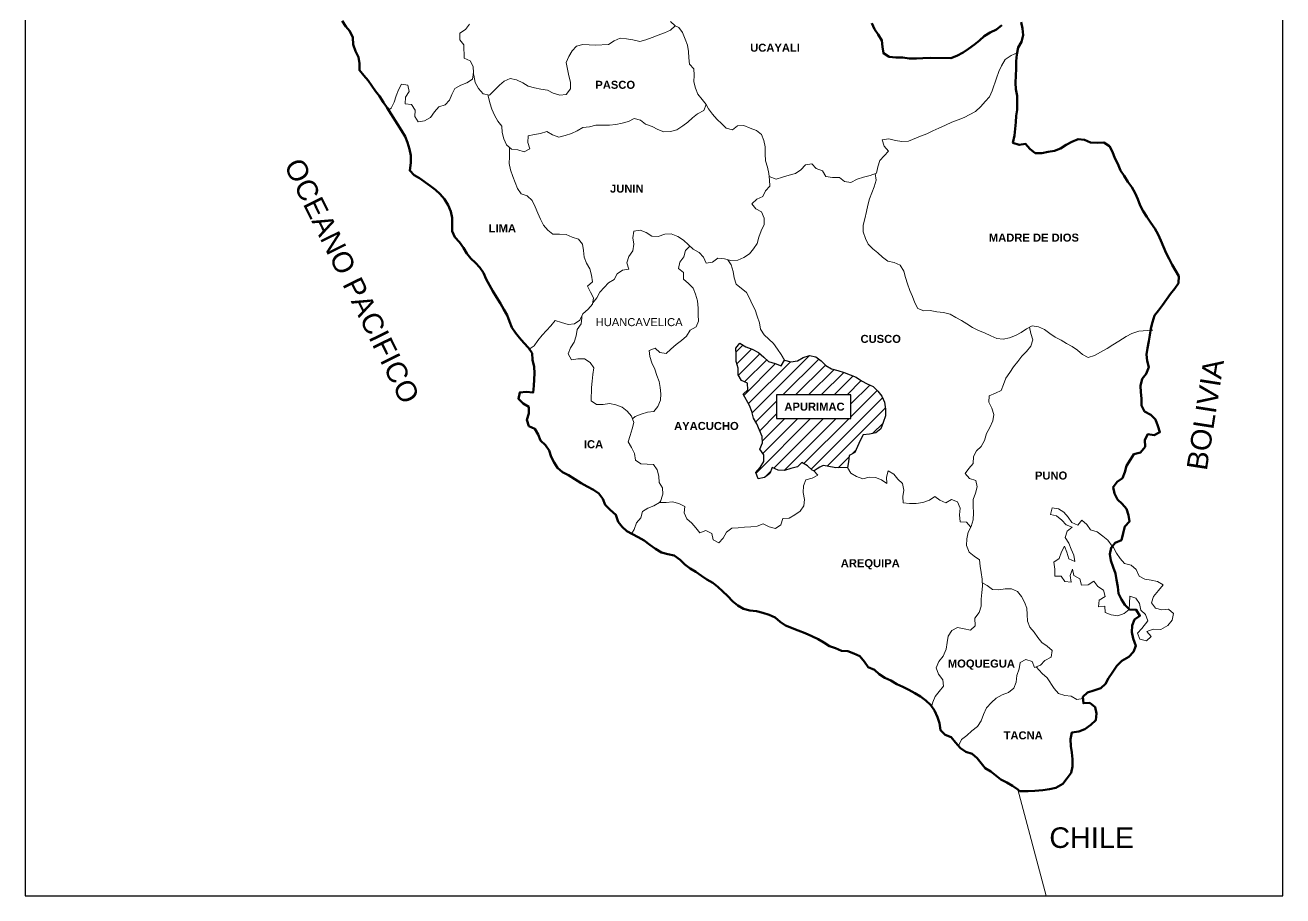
# Model space of a CAD drawing. Header units: millimetres. Extents: x 759886 to 760567, y 8424917 to 8425825.
# Drawn here: x 760424.33 to 760445.02, y 8425628.64 to 8425642.96 of the extents above; entities that cross this region are included whole.
import ezdxf

# ---------------------------------------------------------------- set-up
doc = ezdxf.new("R2010")
doc.units = ezdxf.units.MM
for name, color, linetype, lineweight in [('COORDENADAS', 251, 'Continuous', 13), ('Marco', 124, 'Continuous', 20), ('Red vías Vecinales', 106, 'Continuous', 40), ('Ríos', 4, 'Continuous', 5)]:
    doc.layers.add(name, color=color, linetype=linetype, lineweight=lineweight)
doc.layers.add('Texto vias Nacionales', color=160, linetype='Continuous')
doc.styles.get("Standard").update_dxf_attribs({"font": 'simplex.shx'})

msp = doc.modelspace()

# ---------------------------------------------------------------- hatches: boundary and pattern name
at = {"true_color": 0xe60000}
h = msp.add_hatch(dxfattribs=at)
h.set_pattern_fill('LINE', color=1, scale=0.047025, angle=45, style=0)
h.set_pattern_definition([(45, (55119.0241, 429636.58333), (-0.1055741360233, 0.1055741360233), [])])
h.paths.add_polyline_path([(760437.86071, 8425635.68399), (760437.66686, 8425635.67627), (760437.52431, 8425635.70512), (760437.45914, 8425635.71581), (760437.40751, 8425635.68752), (760437.36032, 8425635.66167), (760437.32735, 8425635.63997), (760437.30479, 8425635.63025), (760437.2781, 8425635.64027), (760437.20191, 8425635.71186), (760437.10921, 8425635.76714), (760437.03761, 8425635.69095), (760436.928, 8425635.66424), (760436.82383, 8425635.63202), (760436.71989, 8425635.63811), (760436.62165, 8425635.68247), (760436.58276, 8425635.5842), (760436.49481, 8425635.51905), (760436.39071, 8425635.49778), (760436.35302, 8425635.60198), (760436.42465, 8425635.68364), (760436.48543, 8425635.78179), (760436.48608, 8425635.89123), (760436.42096, 8425635.98465), (760436.45989, 8425636.0884), (760436.45503, 8425636.19241), (760436.36871, 8425636.40088), (760436.31454, 8425636.49423), (760436.28783, 8425636.60384), (760436.25011, 8425636.70257), (760436.14177, 8425636.88928), (760436.2188, 8425636.95996), (760436.21398, 8425637.06944), (760436.11574, 8425637.1138), (760436.06157, 8425637.20716), (760436.06222, 8425637.31661), (760436.03003, 8425637.42625), (760436.03072, 8425637.54117), (760436.02586, 8425637.64517), (760436.09202, 8425637.72687), (760436.19016, 8425637.66609), (760436.29391, 8425637.62716), (760436.39756, 8425637.57182), (760436.48469, 8425637.50016), (760436.56088, 8425637.42857), (760436.67013, 8425637.39508), (760436.76841, 8425637.35619), (760436.82368, 8425637.44889), (760436.92749, 8425637.42092), (760437.03704, 8425637.43668), (760437.13039, 8425637.49085), (760437.23456, 8425637.52307), (760437.33841, 8425637.50056), (760437.4256, 8425637.43985), (760437.50176, 8425637.36278), (760437.59994, 8425637.30747), (760437.70375, 8425637.27949), (760437.80753, 8425637.24604), (760438.00408, 8425637.16826), (760438.09128, 8425637.10754), (760438.18401, 8425637.05774), (760438.28226, 8425637.01337), (760438.35841, 8425636.93631), (760438.42359, 8425636.85383), (760438.46679, 8425636.75507), (760438.48799, 8425636.64002), (760438.48734, 8425636.53058), (760438.44839, 8425636.42136), (760438.40946, 8425636.31761), (760438.32699, 8425636.25243), (760438.22288, 8425636.23116), (760438.11884, 8425636.22083), (760438.06904, 8425636.12809), (760437.98031, 8425635.93161), (760437.88696, 8425635.87744), (760437.8754, 8425635.77353)])
h.paths.add_polyline_path([(760436.69365, 8425636.48866), (760437.91485, 8425636.48866), (760437.91485, 8425636.87688), (760436.69365, 8425636.87688)], flags=16)

# ---------------------------------------------------------------- linework, layer by layer
at = {"color": 1, "lineweight": 30, "true_color": 0xe60000}
msp.add_lwpolyline([(760437.86071, 8425635.68399), (760437.86071, 8425635.68399), (760437.66686, 8425635.67627), (760437.52431, 8425635.70512), (760437.45914, 8425635.71581), (760437.40751, 8425635.68752), (760437.36032, 8425635.66167), (760437.32735, 8425635.63997), (760437.30479, 8425635.63025), (760437.30479, 8425635.63025), (760437.2781, 8425635.64027), (760437.20191, 8425635.71186), (760437.10921, 8425635.76714), (760437.03761, 8425635.69095), (760436.928, 8425635.66424), (760436.82383, 8425635.63202), (760436.71989, 8425635.63811), (760436.62165, 8425635.68247), (760436.58276, 8425635.5842), (760436.49481, 8425635.51905), (760436.39071, 8425635.49778), (760436.35302, 8425635.60198), (760436.42465, 8425635.68364), (760436.48543, 8425635.78179), (760436.48608, 8425635.89123), (760436.42096, 8425635.98465), (760436.45989, 8425636.0884), (760436.45503, 8425636.19241), (760436.36871, 8425636.40088), (760436.31454, 8425636.49423), (760436.28783, 8425636.60384), (760436.25011, 8425636.70257), (760436.14177, 8425636.88928), (760436.2188, 8425636.95996), (760436.21398, 8425637.06944), (760436.11574, 8425637.1138), (760436.06157, 8425637.20716), (760436.06222, 8425637.31661), (760436.03003, 8425637.42625), (760436.03072, 8425637.54117), (760436.02586, 8425637.64517), (760436.09202, 8425637.72687), (760436.19016, 8425637.66609), (760436.29391, 8425637.62716), (760436.39756, 8425637.57182), (760436.48469, 8425637.50016), (760436.56088, 8425637.42857), (760436.67013, 8425637.39508), (760436.76841, 8425637.35619), (760436.82368, 8425637.44889), (760436.92749, 8425637.42092), (760437.03704, 8425637.43668), (760437.13039, 8425637.49085), (760437.23456, 8425637.52307), (760437.33841, 8425637.50056), (760437.4256, 8425637.43985), (760437.50176, 8425637.36278), (760437.59994, 8425637.30747), (760437.70375, 8425637.27949), (760437.80753, 8425637.24604), (760438.00408, 8425637.16826), (760438.09128, 8425637.10754), (760438.18401, 8425637.05774), (760438.28226, 8425637.01337), (760438.35841, 8425636.93631), (760438.42359, 8425636.85383), (760438.46679, 8425636.75507), (760438.48799, 8425636.64002), (760438.48734, 8425636.53058), (760438.44839, 8425636.42136), (760438.40946, 8425636.31761), (760438.32699, 8425636.25243), (760438.22288, 8425636.23116), (760438.11884, 8425636.22083), (760438.06904, 8425636.12809), (760437.98031, 8425635.93161), (760437.88696, 8425635.87744), (760437.8754, 8425635.77353)], close=True, dxfattribs=at)
at = {"layer": 'COORDENADAS', "color": 7}
for p, q in [((760435.0831, 8425642.9208), (760435.02306, 8425642.94852)), ((760431.95695, 8425641.77373), (760431.94312, 8425641.81274)), ((760435.57314, 8425641.5826), (760435.53526, 8425641.65396)), ((760437.30479, 8425635.63025), (760437.37064, 8425635.55763)), ((760437.86071, 8425635.68399), (760437.91807, 8425635.58721)), ((760434.78508, 8425635.12972), (760434.76853, 8425635.10792)), ((760434.32235, 8425634.61805), (760434.30458, 8425634.59465)), ((760439.26382, 8425631.8196), (760439.24299, 8425631.75242))]:
    msp.add_line(p, q, dxfattribs=at)
at = {"layer": 'COORDENADAS', "color": 7, "lineweight": 50}
for p, q in [((760440.70623, 8425630.36041), (760440.68928, 8425630.36065)), ((760440.74367, 8425630.3606), (760440.70623, 8425630.36041))]:
    msp.add_line(p, q, dxfattribs=at)
for points in [[(760429.54557, 8425643.03031), (760429.60521, 8425642.93692), (760429.67589, 8425642.85989), (760429.72453, 8425642.75562), (760429.72932, 8425642.64067), (760429.76697, 8425642.531), (760429.81564, 8425642.4322), (760429.83144, 8425642.32813), (760429.83079, 8425642.21869), (760429.90141, 8425642.13071), (760429.97206, 8425642.0482), (760430.03721, 8425641.96025), (760430.09688, 8425641.87234), (760430.16206, 8425641.78986), (760430.22711, 8425641.6855), (760430.28679, 8425641.59758), (760430.52536, 8425641.22404), (760430.58497, 8425641.12518), (760430.62269, 8425641.02645), (760430.65487, 8425640.91681), (760430.67615, 8425640.8127), (760430.67543, 8425640.69231), (760430.65827, 8425640.56654), (760430.72895, 8425640.48951), (760430.82169, 8425640.43971), (760430.99609, 8425640.31827), (760431.08325, 8425640.25209), (760431.15944, 8425640.18049), (760431.2301, 8425640.09798), (760431.28971, 8425639.99912), (760431.33287, 8425639.89489), (760431.35414, 8425639.79079), (760431.35899, 8425639.68678), (760431.35831, 8425639.57186), (760431.4015, 8425639.4731), (760431.47763, 8425639.39056), (760431.54274, 8425639.29714), (760431.59692, 8425639.20379), (760431.6621, 8425639.12131), (760431.73829, 8425639.04972), (760431.81444, 8425638.97265), (760431.87412, 8425638.88473), (760431.91728, 8425638.7805), (760432.02555, 8425638.58285), (760432.08516, 8425638.48399), (760432.15022, 8425638.37962), (760432.20435, 8425638.2808), (760432.264, 8425638.18741), (760432.30168, 8425638.08321), (760432.33941, 8425637.98448), (760432.39908, 8425637.89656), (760432.46426, 8425637.81409), (760432.53491, 8425637.73158), (760432.61104, 8425637.64904), (760432.67071, 8425637.56113), (760432.68101, 8425637.45161), (760432.70769, 8425637.33653), (760432.71254, 8425637.23253), (760432.70036, 8425637.02464), (760432.68877, 8425636.91526), (760432.57391, 8425636.92689), (760432.46987, 8425636.91656), (760432.44737, 8425636.81272), (760432.52352, 8425636.73565), (760432.61623, 8425636.68038), (760432.61558, 8425636.57093), (760432.5876, 8425636.46712), (760432.61982, 8425636.36295), (760432.71806, 8425636.31859), (760432.77223, 8425636.22523), (760432.80995, 8425636.1265), (760432.89158, 8425636.0494), (760432.95125, 8425635.96149), (760432.98347, 8425635.85732), (760433.03217, 8425635.764), (760433.09184, 8425635.67608), (760433.17351, 8425635.60445), (760433.27172, 8425635.55462), (760433.3753, 8425635.48833), (760433.47892, 8425635.42752), (760433.57709, 8425635.37221), (760433.68074, 8425635.31687), (760433.76794, 8425635.25615), (760433.83309, 8425635.16821), (760433.87628, 8425635.06944), (760433.95788, 8425634.98687), (760434.05042, 8425634.90423), (760434.08804, 8425634.78909), (760434.15322, 8425634.70661), (760434.22941, 8425634.63502), (760434.41489, 8425634.53541), (760434.51306, 8425634.4801), (760434.61114, 8425634.40838), (760434.70378, 8425634.34216), (760434.80196, 8425634.28685), (760434.90577, 8425634.25887), (760435.00961, 8425634.23636), (760435.10769, 8425634.16464), (760435.18385, 8425634.08757), (760435.27102, 8425634.02138), (760435.36372, 8425633.96611), (760435.45636, 8425633.89989), (760435.54903, 8425633.83914), (760435.64721, 8425633.78383), (760435.7289, 8425633.71767), (760435.81053, 8425633.64057), (760435.88672, 8425633.56898), (760435.97376, 8425633.4809), (760436.05546, 8425633.41475), (760436.14816, 8425633.35947), (760436.25197, 8425633.33149), (760436.36135, 8425633.3199), (760436.46516, 8425633.29192), (760436.57442, 8425633.25843), (760436.67266, 8425633.21407), (760436.75432, 8425633.14244), (760436.84152, 8425633.08173), (760437.04901, 8425633.00388), (760437.16367, 8425632.95942), (760437.27282, 8425632.90952), (760437.37651, 8425632.85965), (760437.46921, 8425632.80437), (760437.56188, 8425632.74362), (760437.66566, 8425632.71017), (760437.7639, 8425632.66581), (760437.86784, 8425632.65972), (760437.96612, 8425632.62083), (760438.06436, 8425632.57646), (760438.14045, 8425632.48845), (760438.20013, 8425632.40054), (760438.30384, 8425632.35614), (760438.38003, 8425632.28454), (760438.4727, 8425632.2238), (760438.57094, 8425632.17943), (760438.67456, 8425632.11862), (760438.7728, 8425632.07426), (760438.87101, 8425632.02442), (760438.96919, 8425631.96911), (760439.06189, 8425631.91384), (760439.14906, 8425631.84765), (760439.23069, 8425631.77055), (760439.29036, 8425631.68263), (760439.33897, 8425631.57289), (760439.37669, 8425631.47416), (760439.39242, 8425631.35915), (760439.46861, 8425631.28755), (760439.56688, 8425631.24866), (760439.6375, 8425631.16068), (760439.71904, 8425631.06717), (760439.80624, 8425631.00645), (760439.91002, 8425630.973), (760439.99168, 8425630.90137), (760440.05686, 8425630.8189), (760440.12751, 8425630.73639), (760440.22021, 8425630.68111), (760440.3836, 8425630.5488), (760440.48181, 8425630.49897), (760440.57452, 8425630.44369), (760440.66172, 8425630.38297), (760440.68928, 8425630.36065)], [(760438.26303, 8425642.98947), (760438.30623, 8425642.89071), (760438.3659, 8425642.80279), (760438.42554, 8425642.70941), (760438.43584, 8425642.5999), (760438.45164, 8425642.49582), (760438.54434, 8425642.44055), (760438.65372, 8425642.42895), (760438.76864, 8425642.42827), (760438.87252, 8425642.41124), (760438.99838, 8425642.41049), (760439.10239, 8425642.41534), (760439.23376, 8425642.42003), (760439.56209, 8425642.41808), (760439.66082, 8425642.45581), (760439.76512, 8425642.50991), (760439.85304, 8425642.56959), (760439.95196, 8425642.64014), (760440.03444, 8425642.70532), (760440.11147, 8425642.77601), (760440.21036, 8425642.84109), (760440.30916, 8425642.88975), (760440.39714, 8425642.96037)], [(760440.7203, 8425643.00771), (760440.74157, 8425642.9036), (760440.75186, 8425642.79409), (760440.72385, 8425642.68481), (760440.66858, 8425642.5921), (760440.646, 8425642.47732), (760440.63441, 8425642.36793), (760440.63366, 8425642.24207), (760440.62754, 8425642.13266), (760440.62682, 8425642.01227), (760440.63168, 8425641.90826), (760440.65292, 8425641.79868), (760440.65155, 8425641.56885), (760440.63452, 8425641.46497), (760440.62843, 8425641.36103), (760440.60524, 8425641.14226), (760440.58263, 8425641.022), (760440.68641, 8425640.98855), (760440.79048, 8425641.00435), (760440.86117, 8425640.92732), (760440.9483, 8425640.85566), (760441.05775, 8425640.85501), (760441.16185, 8425640.87628), (760441.26593, 8425640.89208), (760441.36465, 8425640.9298), (760441.45804, 8425640.98944), (760441.55136, 8425641.03814), (760441.6556, 8425641.0813), (760441.75954, 8425641.07521), (760441.85778, 8425641.03085), (760441.96719, 8425641.02472), (760442.07667, 8425641.02955), (760442.16935, 8425640.9688), (760442.21804, 8425640.87548), (760442.2612, 8425640.77124), (760442.3099, 8425640.67792), (760442.35303, 8425640.56821), (760442.41271, 8425640.4803), (760442.47232, 8425640.38144), (760442.53746, 8425640.29349), (760442.5916, 8425640.19467), (760442.6348, 8425640.0959), (760442.67796, 8425639.99167), (760442.72665, 8425639.89835), (760442.7863, 8425639.80496), (760442.85138, 8425639.70607), (760442.9165, 8425639.61265), (760442.97063, 8425639.51382), (760443.01383, 8425639.41506), (760443.05699, 8425639.31083), (760443.10562, 8425639.20656), (760443.15432, 8425639.11324), (760443.20298, 8425639.01444), (760443.31133, 8425638.82773), (760443.30517, 8425638.71285), (760443.24446, 8425638.62565), (760443.17279, 8425638.53851), (760443.04035, 8425638.35324), (760442.97964, 8425638.26604), (760442.91348, 8425638.18434), (760442.88, 8425638.07509), (760442.85202, 8425637.97128), (760442.83495, 8425637.86193), (760442.81792, 8425637.75805), (760442.79535, 8425637.64327), (760442.77831, 8425637.53939), (760442.78864, 8425637.43535), (760442.81538, 8425637.33121), (760442.77643, 8425637.22199), (760442.71027, 8425637.1403), (760442.68223, 8425637.02554), (760442.68708, 8425636.92154), (760442.69741, 8425636.8175), (760442.69673, 8425636.70258), (760442.74539, 8425636.60378), (760442.84904, 8425636.54844), (760442.9252, 8425636.47138), (760442.96836, 8425636.36714), (760443.00057, 8425636.26297), (760442.90725, 8425636.21428), (760442.80338, 8425636.23131), (760442.75357, 8425636.13857), (760442.75836, 8425636.02362), (760442.6812, 8425635.93105), (760442.57159, 8425635.90434), (760442.51631, 8425635.81163), (760442.45003, 8425635.70805), (760442.42205, 8425635.60424), (760442.38316, 8425635.50596), (760442.29524, 8425635.44629), (760442.22905, 8425635.35912), (760442.2558, 8425635.25498), (760442.30446, 8425635.15619), (760442.38065, 8425635.08459), (760442.45131, 8425635.00209), (760442.48352, 8425634.89792), (760442.49932, 8425634.79385), (760442.42222, 8425634.71222), (760442.39421, 8425634.60293), (760442.36616, 8425634.48818), (760442.26193, 8425634.44502), (760442.19577, 8425634.36332), (760442.17874, 8425634.25944), (760442.19454, 8425634.15537), (760442.2322, 8425634.0457), (760442.26988, 8425633.9415), (760442.28565, 8425633.83195), (760442.30686, 8425633.7169), (760442.31715, 8425633.60739), (760442.36582, 8425633.5086), (760442.42549, 8425633.42068), (760442.50168, 8425633.34909), (760442.6111, 8425633.34297), (760442.67071, 8425633.24411), (760442.58279, 8425633.18443), (760442.54387, 8425633.08069), (760442.53775, 8425632.97127), (760442.55902, 8425632.86717), (760442.60208, 8425632.74652), (760442.56319, 8425632.64824), (760442.49156, 8425632.56658), (760442.37625, 8425632.50159), (760442.29368, 8425632.42), (760442.21639, 8425632.30553), (760442.15567, 8425632.21833), (760442.10587, 8425632.1256), (760442.02883, 8425632.05491), (760441.91365, 8425632.01182), (760441.80948, 8425631.9796), (760441.73245, 8425631.90892), (760441.74278, 8425631.80488), (760441.84678, 8425631.80973), (760441.93392, 8425631.73807), (760441.95519, 8425631.63397), (760441.94359, 8425631.52459), (760441.86105, 8425631.44846), (760441.7676, 8425631.37787), (760441.66887, 8425631.34015), (760441.55386, 8425631.32442), (760441.53132, 8425631.2151), (760441.53611, 8425631.10015), (760441.55191, 8425630.99608), (760441.5622, 8425630.88657), (760441.56148, 8425630.76618), (760441.53898, 8425630.66233), (760441.47276, 8425630.56969), (760441.40106, 8425630.47709), (760441.28576, 8425630.4121), (760441.18165, 8425630.39083), (760441.07211, 8425630.37506), (760440.94071, 8425630.3649), (760440.83123, 8425630.36008), (760440.74367, 8425630.3606)]]:
    msp.add_lwpolyline(points, dxfattribs=at)
at = {"layer": 'COORDENADAS', "color": 7}
for points in [[(760431.6412, 8425642.97408), (760431.57501, 8425642.88692), (760431.48163, 8425642.82727), (760431.48098, 8425642.71783), (760431.54616, 8425642.63535), (760431.5558, 8425642.41639), (760431.65404, 8425642.37203), (760431.70274, 8425642.27871), (760431.7076, 8425642.1747), (760431.69056, 8425642.07082), (760431.59718, 8425642.01118), (760431.49845, 8425641.97346), (760431.39962, 8425641.91932), (760431.34978, 8425641.82111), (760431.31089, 8425641.72284), (760431.2393, 8425641.64665), (760431.13513, 8425641.61443), (760431.0635, 8425641.53277), (760431.00275, 8425641.4401), (760430.90392, 8425641.38596), (760430.79985, 8425641.37016), (760430.74018, 8425641.45808), (760430.74627, 8425641.56202), (760430.68662, 8425641.65541), (760430.58272, 8425641.66697), (760430.58884, 8425641.77638), (760430.64959, 8425641.86905), (760430.62831, 8425641.97316), (760430.52444, 8425641.99019), (760430.47463, 8425641.89746), (760430.43574, 8425641.79918), (760430.40226, 8425641.68993), (760430.35242, 8425641.59172), (760430.30936, 8425641.56224)], [(760434.94687, 8425643.02011), (760435.02306, 8425642.94852), (760434.94603, 8425642.87783), (760434.84727, 8425642.83464), (760434.74306, 8425642.79695), (760434.6443, 8425642.75376), (760434.54557, 8425642.71604), (760434.44144, 8425642.68929), (760434.32668, 8425642.71734), (760434.2228, 8425642.73437), (760434.11889, 8425642.74594), (760434.02013, 8425642.70274), (760433.92675, 8425642.6431), (760433.71323, 8425642.62795), (760433.71323, 8425642.62795), (760433.50535, 8425642.64013), (760433.40121, 8425642.61339), (760433.32961, 8425642.5372), (760433.27434, 8425642.44449), (760433.22997, 8425642.34625), (760433.25669, 8425642.23664), (760433.27792, 8425642.12707), (760433.30467, 8425642.02293), (760433.30402, 8425641.91348), (760433.23233, 8425641.82088), (760433.12825, 8425641.80508), (760433.019, 8425641.83856), (760432.92627, 8425641.88836), (760432.81692, 8425641.90543), (760432.71307, 8425641.92794), (760432.60926, 8425641.95592), (760432.51656, 8425642.01119), (760432.41288, 8425642.06106), (760432.30903, 8425642.08357), (760432.21027, 8425642.04037), (760432.13323, 8425641.96969), (760432.05066, 8425641.88809), (760431.97356, 8425641.80646), (760431.86425, 8425641.829), (760431.78815, 8425641.91701), (760431.73402, 8425642.01584), (760431.71284, 8425642.13636), (760431.70206, 8425642.16379)], [(760435.0831, 8425642.9208), (760435.14828, 8425642.83833), (760435.1914, 8425642.72862), (760435.22912, 8425642.62989), (760435.24492, 8425642.52582), (760435.24978, 8425642.42181), (760435.26011, 8425642.31777), (760435.33079, 8425642.24074), (760435.33565, 8425642.13673), (760435.335, 8425642.02728), (760435.36174, 8425641.92315), (760435.39946, 8425641.82442), (760435.47008, 8425641.73644), (760435.53526, 8425641.65396), (760435.49637, 8425641.55569), (760435.39207, 8425641.50158), (760435.3096, 8425641.4364), (760435.23256, 8425641.36572), (760435.15009, 8425641.30054), (760435.05119, 8425641.23546), (760434.94706, 8425641.20871), (760434.83758, 8425641.20389), (760434.7393, 8425641.24278), (760434.64657, 8425641.29259), (760434.53735, 8425641.33154), (760434.45565, 8425641.3977), (760434.35184, 8425641.42568), (760434.25852, 8425641.37698), (760434.15435, 8425641.34476), (760434.05025, 8425641.32349), (760433.94621, 8425641.31316), (760433.72184, 8425641.3145), (760433.61771, 8425641.28775), (760433.50819, 8425641.27746), (760433.41484, 8425641.22329), (760433.32152, 8425641.17459), (760433.21735, 8425641.14237), (760433.11321, 8425641.11563), (760433.00947, 8425641.15455), (760432.91676, 8425641.20983), (760432.81259, 8425641.17761), (760432.70852, 8425641.16181), (760432.60442, 8425641.14054), (760432.60377, 8425641.0311), (760432.63598, 8425640.92693), (760432.54263, 8425640.87276), (760432.43885, 8425640.90621), (760432.33494, 8425640.91777), (760432.25328, 8425640.9894), (760432.20461, 8425641.08819), (760432.17787, 8425641.19233), (760432.17301, 8425641.29633), (760432.10783, 8425641.37881), (760432.0537, 8425641.47764), (760432.0105, 8425641.5764), (760431.97829, 8425641.68057), (760431.95695, 8425641.77373)], [(760436.57309, 8425640.47228), (760436.68814, 8425640.42675), (760436.79231, 8425640.45896), (760436.90195, 8425640.49115), (760437.00609, 8425640.51789), (760437.094, 8425640.57756), (760437.1711, 8425640.65919), (760437.27521, 8425640.68047), (760437.34589, 8425640.60343), (760437.44964, 8425640.56451), (760437.50381, 8425640.47115), (760437.61316, 8425640.45409), (760437.72808, 8425640.4534), (760437.80977, 8425640.38725), (760437.91365, 8425640.37021), (760438.01795, 8425640.42432), (760438.12212, 8425640.45653), (760438.23176, 8425640.48872), (760438.33596, 8425640.52641), (760438.35847, 8425640.63025), (760438.39192, 8425640.73403), (760438.53511, 8425640.88641), (760438.46446, 8425640.96892), (760438.43224, 8425641.07309), (760438.54178, 8425641.08885), (760438.65107, 8425641.06084), (760438.75494, 8425641.04381), (760438.86442, 8425641.04863), (760439.06195, 8425641.13502), (760439.16615, 8425641.1727), (760439.26494, 8425641.22137), (760439.3637, 8425641.26456), (760439.47344, 8425641.31316), (760439.57771, 8425641.3618), (760439.68191, 8425641.39949), (760439.78067, 8425641.44268), (760439.96732, 8425641.54008), (760440.05536, 8425641.62164), (760440.12699, 8425641.7033), (760440.19859, 8425641.77949), (760440.24295, 8425641.87773), (760440.30985, 8425642.08529), (760440.34881, 8425642.19451), (760440.39317, 8425642.29275), (760440.45399, 8425642.39637), (760440.55288, 8425642.46145), (760440.65077, 8425642.50156)], [(760435.57314, 8425641.5826), (760435.63829, 8425641.49465), (760435.70894, 8425641.41214), (760435.79057, 8425641.33504), (760435.86676, 8425641.26345), (760435.97058, 8425641.23547), (760436.05305, 8425641.30065), (760436.15709, 8425641.31097), (760436.2608, 8425641.26658), (760436.36455, 8425641.22765), (760436.44624, 8425641.1615), (760436.48397, 8425641.06277), (760436.50524, 8425640.95867), (760436.50455, 8425640.84375), (760436.50934, 8425640.7288), (760436.54703, 8425640.62459), (760436.5683, 8425640.52049), (760436.57863, 8425640.41645), (760436.58349, 8425640.31244), (760436.51189, 8425640.23625), (760436.46753, 8425640.13801), (760436.36876, 8425640.09482), (760436.28622, 8425640.0187), (760436.35141, 8425639.93622), (760436.44414, 8425639.88642), (760436.4873, 8425639.78218), (760436.49216, 8425639.67818), (760436.44229, 8425639.57449), (760436.40337, 8425639.47075), (760436.37539, 8425639.36694), (760436.31467, 8425639.27974), (760436.24851, 8425639.19804), (760436.15513, 8425639.1384), (760436.05637, 8425639.09521), (760435.94141, 8425639.09042), (760435.83757, 8425639.11292), (760435.72819, 8425639.12452), (760435.64024, 8425639.05937), (760435.53617, 8425639.04357), (760435.49298, 8425639.14233), (760435.42229, 8425639.21937), (760435.32412, 8425639.27468), (760435.24245, 8425639.3463), (760435.16082, 8425639.4234), (760435.06815, 8425639.48415), (760434.95897, 8425639.52858), (760434.85493, 8425639.51825), (760434.74525, 8425639.4806), (760434.64131, 8425639.48669), (760434.54864, 8425639.54744), (760434.45037, 8425639.58633), (760434.34629, 8425639.57053), (760434.32923, 8425639.46118), (760434.34503, 8425639.35711), (760434.32796, 8425639.24776), (760434.26174, 8425639.15512), (760434.22829, 8425639.05134), (760434.2605, 8425638.94717), (760434.15643, 8425638.93137), (760434.07396, 8425638.86619), (760434.02415, 8425638.77346), (760433.9308, 8425638.71929), (760433.78761, 8425638.56691), (760433.7378, 8425638.47417), (760433.67165, 8425638.39247), (760433.66908, 8425638.38908)], [(760432.30228, 8425640.94642), (760432.30136, 8425640.7921), (760432.29524, 8425640.68269), (760432.31651, 8425640.57858), (760432.35416, 8425640.46891), (760432.42961, 8425640.27145), (760432.48928, 8425640.18354), (760432.59306, 8425640.15008), (760432.67469, 8425640.07298), (760432.72332, 8425639.96872), (760432.76648, 8425639.86448), (760432.80968, 8425639.76572), (760432.85834, 8425639.66693), (760432.929, 8425639.58442), (760433.01069, 8425639.51827), (760433.12017, 8425639.52309), (760433.22958, 8425639.51696), (760433.3333, 8425639.47257), (760433.43708, 8425639.43912), (760433.50226, 8425639.35664), (760433.51806, 8425639.25257), (760433.52835, 8425639.14306), (760433.56607, 8425639.04433), (760433.62024, 8425638.95098), (760433.64699, 8425638.84684), (760433.66275, 8425638.7373), (760433.58572, 8425638.66661), (760433.63438, 8425638.56782), (760433.68308, 8425638.47449), (760433.66605, 8425638.37062), (760433.59442, 8425638.28896), (760433.50641, 8425638.21286), (760433.45651, 8425638.10371), (760433.36859, 8425638.04403), (760433.26455, 8425638.03371), (760433.1553, 8425638.06719), (760433.05152, 8425638.10064), (760432.97986, 8425638.01351), (760432.83667, 8425637.86113), (760432.76501, 8425637.77399), (760432.70426, 8425637.68132), (760432.62589, 8425637.62715)], [(760438.31439, 8425640.51861), (760438.3298, 8425640.41152), (760438.30179, 8425640.30224), (760438.26287, 8425640.19849), (760438.22398, 8425640.10022), (760438.196, 8425639.9964), (760438.17349, 8425639.89256), (760438.14541, 8425639.77233), (760438.11744, 8425639.66852), (760438.11679, 8425639.55907), (760438.15444, 8425639.4494), (760438.20314, 8425639.35608), (760438.2793, 8425639.27901), (760438.36099, 8425639.21286), (760438.43718, 8425639.14126), (760438.52435, 8425639.07507), (760438.62819, 8425639.05257), (760438.72647, 8425639.01367), (760438.78608, 8425638.91481), (760438.81282, 8425638.81068), (760438.84504, 8425638.70651), (760438.88817, 8425638.5968), (760438.93136, 8425638.49804), (760438.96905, 8425638.39384), (760439.01775, 8425638.30052), (760439.11602, 8425638.26163), (760439.22003, 8425638.26648), (760439.32934, 8425638.24394), (760439.43872, 8425638.23235), (760439.54801, 8425638.20433), (760439.64071, 8425638.14906), (760439.73345, 8425638.09926), (760439.82615, 8425638.04398), (760439.91883, 8425637.98323), (760440.01707, 8425637.93887), (760440.11534, 8425637.89998), (760440.21902, 8425637.85011), (760440.31726, 8425637.80574), (760440.42117, 8425637.79418), (760440.52528, 8425637.81545), (760440.62401, 8425637.85317), (760440.71733, 8425637.90187), (760440.80524, 8425637.96155), (760440.8986, 8425638.01572), (760441.00247, 8425637.99868), (760441.10072, 8425637.95432), (760441.18788, 8425637.88813), (760441.27508, 8425637.82742), (760441.37329, 8425637.77758), (760441.466, 8425637.7223), (760441.55873, 8425637.6725), (760441.64593, 8425637.61179), (760441.72759, 8425637.54016), (760441.82033, 8425637.49035), (760441.9245, 8425637.52257), (760442.02336, 8425637.58218), (760442.13316, 8425637.64173), (760442.22655, 8425637.70137), (760442.32541, 8425637.76098), (760442.44626, 8425637.83688), (760442.53958, 8425637.88557), (760442.65472, 8425637.9232), (760442.8628, 8425637.94385), (760442.88469, 8425637.94372)], [(760435.26972, 8425639.32972), (760435.19812, 8425639.25354), (760435.17014, 8425639.14972), (760435.10396, 8425639.06256), (760435.08145, 8425638.95871), (760435.16314, 8425638.89256), (760435.16249, 8425638.78311), (760435.24415, 8425638.71148), (760435.32031, 8425638.63442), (760435.35803, 8425638.53569), (760435.39022, 8425638.42604), (760435.40592, 8425638.30556), (760435.40527, 8425638.19611), (760435.41012, 8425638.0921), (760435.37123, 8425637.99383), (760435.27241, 8425637.93969), (760435.21162, 8425637.84155), (760435.12912, 8425637.77089), (760435.04117, 8425637.70575), (760434.95316, 8425637.62965), (760434.87612, 8425637.55897), (760434.77225, 8425637.576), (760434.69606, 8425637.6476), (760434.59733, 8425637.60988), (760434.60765, 8425637.50584), (760434.63987, 8425637.40167), (760434.68854, 8425637.30288), (760434.72622, 8425637.19867), (760434.76395, 8425637.09995), (760434.77974, 8425636.99587), (760434.79007, 8425636.89183), (760434.78398, 8425636.78789), (760434.73959, 8425636.68418), (760434.67343, 8425636.60248), (760434.56939, 8425636.59216), (760434.46522, 8425636.55994), (760434.36649, 8425636.52222), (760434.32205, 8425636.48458)], [(760435.89402, 8425639.10069), (760435.94643, 8425639.01377), (760435.97862, 8425638.90413), (760435.99442, 8425638.80006), (760436.02663, 8425638.69589), (760436.20097, 8425638.56351), (760436.24966, 8425638.47019), (760436.29286, 8425638.37143), (760436.34155, 8425638.27811), (760436.37377, 8425638.17394), (760436.41143, 8425638.06427), (760436.42723, 8425637.96019), (760436.48687, 8425637.86681), (760436.56853, 8425637.79518), (760436.64472, 8425637.72358), (760436.70984, 8425637.63016), (760436.76951, 8425637.54225), (760436.82368, 8425637.44889)], [(760434.77765, 8425635.10787), (760434.82407, 8425635.24441), (760434.81921, 8425635.34841), (760434.75954, 8425635.43633), (760434.75468, 8425635.54033), (760434.72794, 8425635.64447), (760434.66826, 8425635.73239), (760434.46038, 8425635.74457), (760434.37318, 8425635.80528), (760434.35741, 8425635.91483), (760434.30875, 8425636.01362), (760434.25458, 8425636.10697), (760434.28255, 8425636.21079), (760434.31604, 8425636.32004), (760434.34402, 8425636.42385), (760434.30633, 8425636.52805), (760434.23568, 8425636.61056), (760434.15398, 8425636.67671), (760434.05024, 8425636.71564), (760433.94636, 8425636.73267), (760433.84229, 8425636.71687), (760433.73284, 8425636.71752), (760433.64564, 8425636.77824), (760433.64694, 8425636.99713), (760433.6585, 8425637.10104), (760433.6701, 8425637.21042), (760433.68717, 8425637.31977), (760433.62749, 8425637.40768), (760433.53482, 8425637.46843), (760433.42537, 8425637.46908), (760433.3213, 8425637.45328), (760433.26716, 8425637.55211), (760433.30606, 8425637.65038), (760433.36133, 8425637.74309), (760433.39478, 8425637.84687), (760433.41182, 8425637.95074), (760433.47804, 8425638.04338), (760433.4896, 8425638.14729), (760433.48977, 8425638.17648)], [(760439.26382, 8425631.8196), (760439.30271, 8425631.91788), (760439.36886, 8425631.99957), (760439.44052, 8425632.08671), (760439.4302, 8425632.19075), (760439.35961, 8425632.2842), (760439.32192, 8425632.3884), (760439.36084, 8425632.49215), (760439.4325, 8425632.57928), (760439.48244, 8425632.69391), (760439.4995, 8425632.80326), (760439.51654, 8425632.90713), (760439.57729, 8425632.9998), (760439.67061, 8425633.0485), (760439.77993, 8425633.02596), (760439.8838, 8425633.00893), (760439.96084, 8425633.07961), (760439.95611, 8425633.20551), (760440.02781, 8425633.29812), (760440.06126, 8425633.40189), (760440.06194, 8425633.51681), (760440.06806, 8425633.62623), (760440.07962, 8425633.73014), (760440.07483, 8425633.84509), (760440.05907, 8425633.95463), (760440.04327, 8425634.0587), (760440.03294, 8425634.16274), (760439.94574, 8425634.22346), (760439.86405, 8425634.28961), (760439.82092, 8425634.39932), (760439.82157, 8425634.50877), (760439.84411, 8425634.61808), (760439.89391, 8425634.71082), (760439.9274, 8425634.82007), (760439.93355, 8425634.93496), (760439.92873, 8425635.04443), (760439.92938, 8425635.15388), (760439.9683, 8425635.25763), (760439.99632, 8425635.36691), (760439.96957, 8425635.47105), (760439.86576, 8425635.49903), (760439.79511, 8425635.58153), (760439.85582, 8425635.66873), (760439.92745, 8425635.7504), (760439.93361, 8425635.86528), (760439.98341, 8425635.95802), (760440.06044, 8425636.0287), (760440.11575, 8425636.12688), (760440.14927, 8425636.2416), (760440.20458, 8425636.33978), (760440.24901, 8425636.44897), (760440.26604, 8425636.55284), (760440.23382, 8425636.65701), (760440.18516, 8425636.75581), (760440.19125, 8425636.85975), (760440.29548, 8425636.90291), (760440.3888, 8425636.95161), (760440.4277, 8425637.04988), (760440.46662, 8425637.15363), (760440.53284, 8425637.24627), (760440.59359, 8425637.33894), (760440.66525, 8425637.42607), (760440.72596, 8425637.51327), (760440.80303, 8425637.58943), (760440.87469, 8425637.67656), (760440.90814, 8425637.78034), (760440.87593, 8425637.88451), (760440.85436, 8425637.99005)], [(760437.52431, 8425635.70512), (760437.45914, 8425635.71581), (760437.36032, 8425635.66167)], [(760437.37064, 8425635.55763), (760437.27732, 8425635.50893), (760437.17318, 8425635.48219), (760437.13426, 8425635.37844), (760437.13361, 8425635.26899), (760437.15482, 8425635.15395), (760437.14325, 8425635.05004), (760437.08254, 8425634.96284), (760436.99462, 8425634.90316), (760436.90127, 8425634.84899), (760436.79726, 8425634.84414), (760436.76381, 8425634.74036), (760436.6759, 8425634.68068), (760436.57209, 8425634.70866), (760436.47388, 8425634.7585), (760436.37511, 8425634.7153), (760436.27108, 8425634.70498), (760436.16707, 8425634.70012), (760436.06303, 8425634.6898), (760435.95902, 8425634.68494), (760435.87108, 8425634.61979), (760435.81577, 8425634.52162), (760435.74417, 8425634.44543), (760435.65144, 8425634.49523), (760435.63016, 8425634.59933), (760435.53192, 8425634.6437), (760435.43319, 8425634.60598), (760435.36801, 8425634.68845), (760435.29733, 8425634.76549), (760435.21567, 8425634.83711), (760435.17247, 8425634.93588), (760435.18404, 8425635.03979), (760435.08583, 8425635.08962), (760434.98201, 8425635.1176), (760434.87798, 8425635.10727), (760434.76853, 8425635.10792), (760434.67517, 8425635.05375), (760434.57645, 8425635.01603), (760434.48853, 8425634.95636), (760434.46055, 8425634.85255), (760434.38892, 8425634.77088), (760434.34997, 8425634.66166), (760434.32235, 8425634.61805)], [(760439.88818, 8425634.70014), (760439.81772, 8425634.78241), (760439.71378, 8425634.7885), (760439.70352, 8425634.90349), (760439.71511, 8425635.01287), (760439.67195, 8425635.1171), (760439.57368, 8425635.15599), (760439.48032, 8425635.10182), (760439.38208, 8425635.14619), (760439.29488, 8425635.2069), (760439.20697, 8425635.14723), (760439.09726, 8425635.1041), (760438.98772, 8425635.08833), (760438.87827, 8425635.08898), (760438.77436, 8425635.10054), (760438.76951, 8425635.20455), (760438.78654, 8425635.30843), (760438.7653, 8425635.418), (760438.68911, 8425635.4896), (760438.62393, 8425635.57207), (760438.53123, 8425635.62735), (760438.50325, 8425635.52354), (760438.5081, 8425635.41953), (760438.42091, 8425635.48025), (760438.32263, 8425635.51914), (760438.21869, 8425635.52523), (760438.11455, 8425635.49849), (760438.01077, 8425635.53194), (760437.91807, 8425635.58721)], [(760442.21712, 8425634.38968), (760442.1418, 8425634.48951), (760442.0601, 8425634.55566), (760441.96747, 8425634.62188), (760441.85821, 8425634.65537), (760441.79854, 8425634.74328), (760441.71688, 8425634.81491), (760441.65072, 8425634.73322), (760441.55248, 8425634.77758), (760441.4928, 8425634.8655), (760441.42215, 8425634.948), (760441.32945, 8425635.00328), (760441.22557, 8425635.02031), (760441.19756, 8425634.91103), (760441.3014, 8425634.88852), (760441.38854, 8425634.81686), (760441.45922, 8425634.73983), (760441.5575, 8425634.70094), (760441.47502, 8425634.63576), (760441.44157, 8425634.53198), (760441.50121, 8425634.43859), (760441.53893, 8425634.33986), (760441.58213, 8425634.2411), (760441.59793, 8425634.13703), (760441.49969, 8425634.18139), (760441.4675, 8425634.29103), (760441.42978, 8425634.38976), (760441.37998, 8425634.29702), (760441.34102, 8425634.18781), (760441.25307, 8425634.12266), (760441.26881, 8425634.00764), (760441.2736, 8425633.89269), (760441.3776, 8425633.89755), (760441.43728, 8425633.80963), (760441.54119, 8425633.79807), (760441.52542, 8425633.90761), (760441.56435, 8425634.01136), (760441.58562, 8425633.90725), (760441.68379, 8425633.85195), (760441.71054, 8425633.74781), (760441.82002, 8425633.75263), (760441.9134, 8425633.81227), (760441.97855, 8425633.72433), (760442.07122, 8425633.66358), (760442.09797, 8425633.55944), (760441.99911, 8425633.49983), (760441.98751, 8425633.39045), (760442.09155, 8425633.40078), (760442.10188, 8425633.29674), (760442.20015, 8425633.25785), (760442.3095, 8425633.24078), (760442.4137, 8425633.27847), (760442.49621, 8425633.34912), (760442.5023, 8425633.45306), (760442.50298, 8425633.56798), (760442.60676, 8425633.53453), (760442.66644, 8425633.44662), (760442.68768, 8425633.33704), (760442.76387, 8425633.26544), (760442.80156, 8425633.16124), (760442.70231, 8425633.03596), (760442.63071, 8425632.95977), (760442.66843, 8425632.86104), (760442.77772, 8425632.83303), (760442.85475, 8425632.90372), (760442.7841, 8425632.98623), (760442.8883, 8425633.02391), (760443.01413, 8425633.01769), (760443.12944, 8425633.08268), (760443.2011, 8425633.16981), (760443.22364, 8425633.27913), (760443.14198, 8425633.35076), (760443.03247, 8425633.34046), (760442.92865, 8425633.36844), (760442.86351, 8425633.45639), (760442.89696, 8425633.56017), (760442.97963, 8425633.65818), (760443.05132, 8425633.75079), (760442.95862, 8425633.80607), (760442.85477, 8425633.82857), (760442.7509, 8425633.84561), (760442.65816, 8425633.89541), (760442.60956, 8425634.00515), (760442.5279, 8425634.07678), (760442.41861, 8425634.10479), (760442.34796, 8425634.1873), (760442.28828, 8425634.27521), (760442.23411, 8425634.36857), (760442.21712, 8425634.38968)], [(760439.68811, 8425631.10264), (760439.7363, 8425631.20935), (760439.82425, 8425631.2745), (760439.90679, 8425631.35062), (760440.00024, 8425631.42121), (760440.06099, 8425631.51388), (760440.09991, 8425631.61763), (760440.14981, 8425631.72678), (760440.22698, 8425631.81935), (760440.30401, 8425631.89004), (760440.40284, 8425631.94418), (760440.50704, 8425631.98187), (760440.59502, 8425632.05249), (760440.63391, 8425632.15076), (760440.64551, 8425632.26014), (760440.68446, 8425632.36936), (760440.7015, 8425632.47324), (760440.79482, 8425632.52193), (760440.89863, 8425632.49396), (760440.93635, 8425632.39523), (760441.03508, 8425632.43295), (760441.10668, 8425632.50914), (760441.21097, 8425632.56324), (760441.22804, 8425632.67259), (760441.14638, 8425632.74422), (760441.05918, 8425632.80493), (760440.994, 8425632.88741), (760440.92885, 8425632.97536), (760440.8582, 8425633.05786), (760440.82048, 8425633.15659), (760440.81566, 8425633.26607), (760440.8108, 8425633.37008), (760440.77308, 8425633.46881), (760440.72438, 8425633.56213), (760440.6592, 8425633.6446), (760440.56096, 8425633.68897), (760440.45695, 8425633.68411), (760440.35288, 8425633.66831), (760440.24347, 8425633.67444), (760440.1563, 8425633.74063), (760440.06904, 8425633.7904)], [(760441.73521, 8425631.88113), (760441.63369, 8425631.86572), (760441.54098, 8425631.921), (760441.43707, 8425631.93256), (760441.33329, 8425631.96601), (760441.26264, 8425632.04852), (760441.14329, 8425632.22435), (760441.06163, 8425632.29598), (760440.96263, 8425632.40527)], [(760440.66172, 8425630.38297), (760441.12944, 8425628.63621)]]:
    msp.add_lwpolyline(points, dxfattribs=at)
at = {"layer": 'Red vías Vecinales', "color": 7, "lineweight": 30}
msp.add_lwpolyline([(760424.33169, 8425628.63621), (760445.02269, 8425628.63621), (760445.02269, 8425658.73221), (760424.33169, 8425658.73221)], close=True, dxfattribs=at)
at = {"layer": 'Ríos', "color": 7, "linetype": 'Continuous', "lineweight": 25}
msp.add_lwpolyline([(760436.69365, 8425636.48866), (760437.91485, 8425636.48866), (760437.91485, 8425636.87688), (760436.69365, 8425636.87688)], close=True, dxfattribs=at)

# ---------------------------------------------------------------- texts
at = {"layer": 'Marco', "color": 7, "linetype": 'Continuous', "char_height": 0.13167, "width": 4.3388595, "attachment_point": 1}
for s, insert in [('{\\fArial|b1|i0|c0|p34;UCAYALI}', (760436.25973, 8425642.65377)), ('{\\fArial|b1|i0|c0|p34;PASCO}', (760433.71208, 8425642.04364)), ('{\\fArial|b1|i0|c0|p34;JUNIN}', (760433.95389, 8425640.3366)), ('{\\fArial|b1|i0|c0|p34;LIMA}', (760431.95726, 8425639.68477)), ('{\\fArial|b1|i0|c0|p34;MADRE DE DIOS}', (760440.18641, 8425639.53027)), ('{\\fArial|b0|i0|c0|p34;HUANCAVELICA}', (760433.71739, 8425638.1398)), ('{\\fArial|b1|i0|c0|p34;CUSCO}', (760438.0752, 8425637.86423)), ('{\\fArial|b1|i0|c0|p34;APURIMAC}', (760436.82205, 8425636.74933)), ('{\\fArial|b1|i0|c0|p34;AYACUCHO}', (760435.008, 8425636.43218)), ('{\\fArial|b1|i0|c0|p34;ICA}', (760433.52409, 8425636.13134)), ('{\\fArial|b1|i0|c0|p34;PUNO}', (760440.9445, 8425635.61636)), ('{\\fArial|b1|i0|c0|p34;AREQUIPA}', (760437.7496, 8425634.17439)), ('{\\fArial|b1|i0|c0|p34;MOQUEGUA}', (760439.51173, 8425632.52332)), ('{\\fArial|b1|i0|c0|p34;TACNA}', (760440.4292, 8425631.34195))]:
    msp.add_mtext(s, dxfattribs=dict(at, insert=insert))
at = {"layer": 'Texto vias Nacionales', "color": 7, "linetype": 'Continuous', "char_height": 0.33858, "attachment_point": 1}
for s, insert, width, rotation in [('{\\fArial|b0|i0|c0|p34;OCEANO PACIFICO}', (760428.88646, 8425640.8084), 6.3621921, 296.196931), ('{\\fArial|b0|i0|c0|p34;BOLIVIA}', (760443.43642, 8425635.67181), 4.3388595, 81.091123)]:
    msp.add_mtext(s, dxfattribs=dict(at, insert=insert, width=width, rotation=rotation))
at = {"layer": 'Texto vias Nacionales', "color": 7, "linetype": 'Continuous', "insert": (760441.18085, 8425629.76301), "char_height": 0.33858, "width": 4.3388595, "attachment_point": 1}
msp.add_mtext('{\\fArial|b0|i0|c0|p34;CHILE}', dxfattribs=at)

doc.saveas('drawing.dxf')
